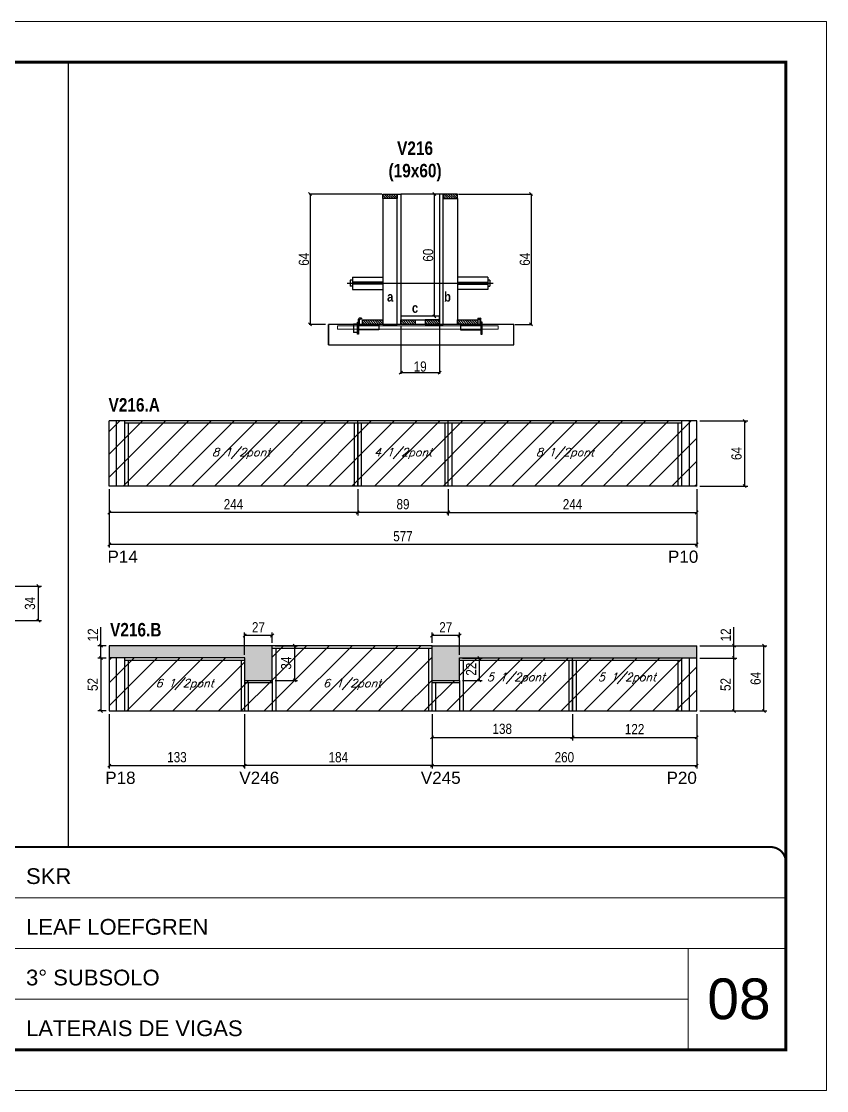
# Model space of a CAD drawing. Extents: x 3309 to 9590, y -2522 to 15424.
# Drawn here: x 8772 to 9563, y 12409 to 13459 of the extents above; entities that cross this region are included whole.
import ezdxf

# ---------------------------------------------------------------- set-up
doc = ezdxf.new("R2010")
doc.units = 0
for name, pattern in [('CONTINUO', [0]), ('DASHED', [0.75, 0.5, -0.25]), ('HIDDEN', [0.375, 0.25, -0.125])]:
    doc.linetypes.add(name, pattern=pattern)
for name, color, linetype in [('5', 5, 'Continuous'), ('barrote', 251, 'Continuous'), ('COTA', 241, 'Continuous'), ('detalhes', 4, 'Continuous'), ('NOMENCLATURA', 7, 'Continuous'), ('Painéis', 200, 'Continuous'), ('presilha', 1, 'Continuous'), ('SARR_2.2x10', 60, 'Continuous'), ('SARR_2.2x7', 40, 'Continuous'), ('SARR_3.5x7', 81, 'Continuous'), ('TENSOR', 3, 'Continuous'), ('texto', 7, 'Continuous')]:
    doc.layers.add(name, color=color, linetype=linetype)
for name, color, linetype, lineweight in [('CARIMBO', 255, 'Continuous', 9), ('CONCRETO', 251, 'Continuous', 25), ('Folhas', 255, 'Continuous', 9), ('Hachura', 251, 'Continuous', 9), ('SARRAFO DE PRESSAO', 251, 'DASHED', 9), ('SCO-___-LAJ', 2, 'Continuous', 0)]:
    doc.layers.add(name, color=color, linetype=linetype, lineweight=lineweight)
doc.styles.add('ARIAL', font='arial.ttf')
doc.styles.add('COTA TECNICA', font='techl___.ttf', dxfattribs={"height": 10})
doc.styles.add('COTA TECNICA 2X', font='techl___.ttf', dxfattribs={"height": 10})
doc.styles.add('Romans', font='romans.shx')
doc.styles.get("Standard").update_dxf_attribs({"font": 'arial.ttf'})
doc.styles.add('TECNICA', font='techb___.ttf', dxfattribs={"height": 10})
doc.dimstyles.new('PAINEL', dxfattribs={"dimtxt": 10, "dimasz": 3, "dimexe": 3, "dimexo": 3, "dimgap": 3, "dimtad": 1, "dimdec": 1, "dimzin": 12, "dimdsep": 46, "dimtxsty": 'COTA TECNICA', "dimblk1": 'OBLIQUE', "dimblk2": 'OBLIQUE', "dimsah": 1, "dimcen": 0.9, "dimclrd": 4, "dimclre": 4, "dimclrt": 240, "dimadec": 1, "dimazin": 3, "dimtfac": 1, "dimtdec": 1, "dimtmove": 0, "dimatfit": 3, "dimfxl": 1, "dimtolj": 1, "dimtzin": 12, "dimarcsym": 0})
doc.dimstyles.new('SECAO', dxfattribs={"dimscale": 0.333333, "dimtxt": 5, "dimasz": 9, "dimexe": 3, "dimexo": 3, "dimgap": 3, "dimtad": 1, "dimdec": 1, "dimlfac": 0.5, "dimzin": 12, "dimdsep": 46, "dimtxsty": 'COTA TECNICA 2X', "dimblk1": 'OBLIQUE', "dimblk2": 'OBLIQUE', "dimsah": 1, "dimcen": 0.9, "dimclrd": 4, "dimclre": 4, "dimclrt": 240, "dimadec": 1, "dimazin": 3, "dimtfac": 1, "dimtdec": 1, "dimtmove": 0, "dimatfit": 3, "dimfxl": 1, "dimtolj": 1, "dimtzin": 12, "dimarcsym": 0})
pattern_1 = [(135, (42380.1938, -110350.5054), (-1.122532015, -1.122532015), [])]

# ---------------------------------------------------------------- blocks, each defined once
blk = doc.blocks.new('9999999999')
at = {"color": 30, "linetype": 'CONTINUO'}
for p, q in [((98564.6, 34379.6), (99584, 34379.6)), ((98564.6, 34329.8), (99488, 34329.8)), ((99584, 34329.8), (99488, 34329.8)), ((99488, 34329.8), (99488, 34230.2)), ((98564.6, 34280), (99488, 34280))]:
    blk.add_line(p, q, dxfattribs=at)
at = {"color": 30, "linetype": 'CONTINUO', "const_width": 2}
blk.add_lwpolyline([(99584, 34230.2), (99584, 34414.4, 0.414214), (99569, 34429.4), (98229, 34429.4, 0.414214), (98214, 34414.4), (98214, 34245.2, 0.414214), (98229, 34230.2), (99584, 34230.2)], format="xyb", dxfattribs=at)
at = {"layer": 'Folhas'}
blk.add_lwpolyline([(98139, 34190.2), (99624, 34190.2), (99624, 35240.2), (98139, 35240.2)], close=True, dxfattribs=at)
at = {"layer": 'Folhas', "color": 30, "const_width": 3}
blk.add_lwpolyline([(98214, 34230.2), (99584, 34230.2), (99584, 35200.2), (98214, 35200.2)], close=True, dxfattribs=at)
at = {"color": 7, "linetype": 'Continuous', "ltscale": 5, "style": 'ARIAL'}
for s, height, p in [('SKR', 15.48, (98837.7, 34393.1)), ('LEAF LOEFGREN', 15.483, (98837.7, 34343.3)), ('3° SUBSOLO', 15.48, (98837.7, 34293.5)), ('LATERAIS DE VIGAS', 15.483, (98837.7, 34243.7))]:
    blk.add_text(s, height=height, dxfattribs=at).set_placement(p)
blk = doc.blocks.new('_Oblique')
at = {"color": 0, "linetype": 'ByBlock', "lineweight": -2}
blk.add_line((-0.5, -0.5), (0.5, 0.5), dxfattribs=at)
blk = doc.blocks.new('*D221')
at = {"layer": 'COTA', "color": 4, "lineweight": -2, "transparency": 16777216}
for p, q in [((8719.7, 12904.8), (8791.8, 12904.8)), ((8788.8, 12870.8), (8788.8, 12904.8)), ((8719.7, 12870.8), (8791.8, 12870.8))]:
    blk.add_line(p, q, dxfattribs=at)
at = {"layer": 'Defpoints', "color": 0, "transparency": 16777216}
for p in [(8716.7, 12904.8), (8788.8, 12904.8), (8716.7, 12870.8)]:
    blk.add_point(p, dxfattribs=at)
at = {"layer": 'COTA', "color": 4, "lineweight": -2, "transparency": 16777216, "xscale": 3, "yscale": 3, "zscale": 3}
for p, rotation in [((8788.8, 12904.8), 90), ((8788.8, 12870.8), 270)]:
    blk.add_blockref('_Oblique', p, dxfattribs=dict(at, rotation=rotation))
at = {"layer": 'COTA', "color": 240, "transparency": 16777216, "insert": (8780.5, 12887.8), "char_height": 10, "attachment_point": 5, "rotation": 90, "style": 'COTA TECNICA'}
blk.add_mtext('\\A1;34', dxfattribs=at)
blk = doc.blocks.new('*D203')
at = {"layer": 'COTA', "color": 4, "lineweight": -2, "transparency": 16777216}
for p, q in [((9144.7, 13160.7), (9144.7, 13113.2)), ((9182.7, 13160.7), (9182.7, 13113.2)), ((9182.7, 13114.2), (9144.7, 13114.2))]:
    blk.add_line(p, q, dxfattribs=at)
at = {"layer": 'Defpoints', "color": 0, "transparency": 16777216}
for p in [(9144.7, 13161.7), (9182.7, 13161.7), (9144.7, 13114.2)]:
    blk.add_point(p, dxfattribs=at)
at = {"layer": 'COTA', "color": 4, "lineweight": -2, "transparency": 16777216, "xscale": 3, "yscale": 3, "zscale": 3, "rotation": 180}
blk.add_blockref('_Oblique', (9144.7, 13114.2), dxfattribs=at)
at = {"layer": 'COTA', "color": 4, "lineweight": -2, "transparency": 16777216, "xscale": 3, "yscale": 3, "zscale": 3}
blk.add_blockref('_Oblique', (9182.7, 13114.2), dxfattribs=at)
at = {"layer": 'COTA', "color": 240, "transparency": 16777216, "insert": (9163.7, 13120.3), "char_height": 10, "attachment_point": 5, "style": 'COTA TECNICA 2X'}
blk.add_mtext('\\A1;19', dxfattribs=at)
blk = doc.blocks.new('PRESILHA METÁLICA 1')
at = {"layer": 'presilha'}
for p, q in [((7.5, 10.6), (7.5, 19.9)), ((12, 21), (8.6, 21)), ((9, 11.6), (9, 18.9)), ((12, 19.5), (9.6, 19.5)), ((12, 21), (12, 19.5)), ((0, 13), (6, 13)), ((0, 13), (0, 0)), ((6, 0), (0, 0)), ((6, 15.5), (7.5, 15.5)), ((6, -2.5), (6, 15.5)), ((6, 13), (6, 0)), ((7.5, 15.5), (7.5, -2.5)), ((37.5, 4.1), (7.5, 4.1)), ((37.5, 11), (9.6, 11)), ((37.5, 11), (37.5, 4.1)), ((7.5, -2.5), (6, -2.5))]:
    blk.add_line(p, q, dxfattribs=at)
for centre, radius, start, end in [((8.6, 19.9), 1.14, 90, 180), ((9.6, 18.9), 0.57, 90, 180), ((9.6, 11.6), 0.57, 180, 270)]:
    blk.add_arc(centre, radius, start, end, dxfattribs=at)
blk = doc.blocks.new('PRESILHA METÁLICA 2')
at = {"layer": 'presilha'}
for p, q in [((-5.2, 23.5), (-5.2, 22)), ((-5.2, 23.5), (-1.9, 23.5)), ((-5.2, 22), (-2.8, 22)), ((-2.2, 14.1), (-2.2, 21.4)), ((0.8, 18), (-0.8, 18)), ((-0.8, 18), (-0.8, 0)), ((-0.8, 14.6), (-0.8, 22.4)), ((0.8, 0), (0.8, 18)), ((-30.8, 13.5), (-30.8, 6.6)), ((-30.8, 13.5), (-2.8, 13.5)), ((-30.8, 6.6), (-0.8, 6.6)), ((-0.8, 0), (0.8, 0))]:
    blk.add_line(p, q, dxfattribs=at)
for centre, radius, start, end in [((-2.8, 21.4), 0.57, 0, 90), ((-1.9, 22.4), 1.14, 0, 90), ((-2.8, 14.1), 0.57, 270, 0)]:
    blk.add_arc(centre, radius, start, end, dxfattribs=at)
blk = doc.blocks.new('*D204')
at = {"layer": 'COTA', "color": 4, "lineweight": -2, "transparency": 16777216}
for p, q in [((9126.1, 13289.7), (9054.6, 13289.7)), ((9055.6, 13289.7), (9055.6, 13161.7)), ((9070.8, 13161.7), (9054.6, 13161.7))]:
    blk.add_line(p, q, dxfattribs=at)
at = {"layer": 'Defpoints', "color": 0, "transparency": 16777216}
for p in [(9127.1, 13289.7), (9055.6, 13161.7), (9071.8, 13161.7)]:
    blk.add_point(p, dxfattribs=at)
at = {"layer": 'COTA', "color": 4, "lineweight": -2, "transparency": 16777216, "xscale": 3, "yscale": 3, "zscale": 3}
for p, rotation in [((9055.6, 13289.7), 90), ((9055.6, 13161.7), 270)]:
    blk.add_blockref('_Oblique', p, dxfattribs=dict(at, rotation=rotation))
at = {"layer": 'COTA', "color": 240, "transparency": 16777216, "insert": (9049.5, 13225.7), "char_height": 10, "attachment_point": 5, "rotation": 90, "style": 'COTA TECNICA 2X'}
blk.add_mtext('\\A1;64', dxfattribs=at)
blk = doc.blocks.new('*D188')
at = {"layer": 'COTA', "color": 4, "lineweight": -2, "transparency": 16777216}
for p, q in [((9201.3, 13289.7), (9273.6, 13289.7)), ((9272.6, 13289.7), (9272.6, 13161.7)), ((9256.5, 13161.7), (9273.6, 13161.7))]:
    blk.add_line(p, q, dxfattribs=at)
at = {"layer": 'Defpoints', "color": 0, "transparency": 16777216}
for p in [(9200.3, 13289.7), (9255.5, 13161.7), (9272.6, 13161.7)]:
    blk.add_point(p, dxfattribs=at)
at = {"layer": 'COTA', "color": 4, "lineweight": -2, "transparency": 16777216, "xscale": 3, "yscale": 3, "zscale": 3}
for p, rotation in [((9272.6, 13289.7), 90), ((9272.6, 13161.7), 270)]:
    blk.add_blockref('_Oblique', p, dxfattribs=dict(at, rotation=rotation))
at = {"layer": 'COTA', "color": 240, "transparency": 16777216, "insert": (9266.5, 13225.7), "char_height": 10, "attachment_point": 5, "rotation": 90, "style": 'COTA TECNICA 2X'}
blk.add_mtext('\\A1;64', dxfattribs=at)
blk = doc.blocks.new('*D189')
at = {"layer": 'COTA', "color": 4, "lineweight": -2, "transparency": 16777216}
for p, q in [((9181.7, 13289.7), (9176.6, 13289.7)), ((9177.6, 13169.7), (9177.6, 13289.7)), ((9181.7, 13169.7), (9176.6, 13169.7))]:
    blk.add_line(p, q, dxfattribs=at)
at = {"layer": 'Defpoints', "color": 0, "transparency": 16777216}
for p in [(9177.6, 13289.7), (9182.7, 13289.7), (9182.7, 13169.7)]:
    blk.add_point(p, dxfattribs=at)
at = {"layer": 'COTA', "color": 4, "lineweight": -2, "transparency": 16777216, "xscale": 3, "yscale": 3, "zscale": 3}
for p, rotation in [((9177.6, 13289.7), 90), ((9177.6, 13169.7), 270)]:
    blk.add_blockref('_Oblique', p, dxfattribs=dict(at, rotation=rotation))
at = {"layer": 'COTA', "color": 240, "transparency": 16777216, "insert": (9171.5, 13229.7), "char_height": 10, "attachment_point": 5, "rotation": 90, "style": 'COTA TECNICA 2X'}
blk.add_mtext('\\A1;60', dxfattribs=at)
blk = doc.blocks.new('*D190')
at = {"layer": 'COTA', "color": 4, "linetype": 'ByBlock', "lineweight": -2, "transparency": 16777216}
for p, q in [((9102.3, 12999.9), (9102.3, 12974)), ((9191.3, 12999.9), (9191.3, 12974)), ((9191.3, 12977), (9102.3, 12977))]:
    blk.add_line(p, q, dxfattribs=at)
at = {"layer": 'Defpoints', "color": 0, "linetype": 'ByBlock', "transparency": 16777216}
for p in [(9102.3, 13002.9), (9191.3, 13002.9), (9102.3, 12977)]:
    blk.add_point(p, dxfattribs=at)
at = {"layer": 'COTA', "color": 4, "linetype": 'ByBlock', "lineweight": -2, "transparency": 16777216, "xscale": 3, "yscale": 3, "zscale": 3, "rotation": 180}
blk.add_blockref('_Oblique', (9102.3, 12977), dxfattribs=at)
at = {"layer": 'COTA', "color": 4, "linetype": 'ByBlock', "lineweight": -2, "transparency": 16777216, "xscale": 3, "yscale": 3, "zscale": 3}
blk.add_blockref('_Oblique', (9191.3, 12977), dxfattribs=at)
at = {"layer": 'COTA', "color": 240, "linetype": 'ByBlock', "transparency": 16777216, "insert": (9146.8, 12985.1), "char_height": 10, "attachment_point": 5, "style": 'COTA TECNICA'}
blk.add_mtext('\\A1;89', dxfattribs=at)
blk = doc.blocks.new('*D191')
at = {"layer": 'COTA', "color": 4, "linetype": 'ByBlock', "lineweight": -2, "transparency": 16777216}
for p, q in [((8858.3, 12999.9), (8858.3, 12974)), ((9102.3, 12999.9), (9102.3, 12974)), ((9102.3, 12977), (8858.3, 12977))]:
    blk.add_line(p, q, dxfattribs=at)
at = {"layer": 'Defpoints', "color": 0, "linetype": 'ByBlock', "transparency": 16777216}
for p in [(8858.3, 13002.9), (9102.3, 13002.9), (8858.3, 12977)]:
    blk.add_point(p, dxfattribs=at)
at = {"layer": 'COTA', "color": 4, "linetype": 'ByBlock', "lineweight": -2, "transparency": 16777216, "xscale": 3, "yscale": 3, "zscale": 3, "rotation": 180}
blk.add_blockref('_Oblique', (8858.3, 12977), dxfattribs=at)
at = {"layer": 'COTA', "color": 4, "linetype": 'ByBlock', "lineweight": -2, "transparency": 16777216, "xscale": 3, "yscale": 3, "zscale": 3}
blk.add_blockref('_Oblique', (9102.3, 12977), dxfattribs=at)
at = {"layer": 'COTA', "color": 240, "linetype": 'ByBlock', "transparency": 16777216, "insert": (8980.3, 12985.1), "char_height": 10, "attachment_point": 5, "style": 'COTA TECNICA'}
blk.add_mtext('\\A1;244', dxfattribs=at)
blk = doc.blocks.new('*D210')
at = {"layer": 'COTA', "color": 4, "linetype": 'ByBlock', "lineweight": -2, "transparency": 16777216}
for p, q in [((8858.3, 12999.9), (8858.3, 12942.6)), ((9435.3, 12999.9), (9435.3, 12942.6)), ((9435.3, 12945.6), (8858.3, 12945.6))]:
    blk.add_line(p, q, dxfattribs=at)
at = {"layer": 'Defpoints', "color": 0, "linetype": 'ByBlock', "transparency": 16777216}
for p in [(8858.3, 13002.9), (9435.3, 13002.9), (8858.3, 12945.6)]:
    blk.add_point(p, dxfattribs=at)
at = {"layer": 'COTA', "color": 4, "linetype": 'ByBlock', "lineweight": -2, "transparency": 16777216, "xscale": 3, "yscale": 3, "zscale": 3, "rotation": 180}
blk.add_blockref('_Oblique', (8858.3, 12945.6), dxfattribs=at)
at = {"layer": 'COTA', "color": 4, "linetype": 'ByBlock', "lineweight": -2, "transparency": 16777216, "xscale": 3, "yscale": 3, "zscale": 3}
blk.add_blockref('_Oblique', (9435.3, 12945.6), dxfattribs=at)
at = {"layer": 'COTA', "color": 240, "linetype": 'ByBlock', "transparency": 16777216, "insert": (9146.8, 12953.7), "char_height": 10, "attachment_point": 5, "style": 'COTA TECNICA'}
blk.add_mtext('\\A1;577', dxfattribs=at)
blk = doc.blocks.new('*D211')
at = {"layer": 'COTA', "color": 4, "lineweight": -2, "transparency": 16777216}
for p, q in [((9191.3, 12999.9), (9191.3, 12974)), ((9435.3, 12999.9), (9435.3, 12974)), ((9191.3, 12977), (9435.3, 12977))]:
    blk.add_line(p, q, dxfattribs=at)
at = {"layer": 'Defpoints', "color": 0, "transparency": 16777216}
for p in [(9191.3, 13002.9), (9435.3, 13002.9), (9435.3, 12977)]:
    blk.add_point(p, dxfattribs=at)
at = {"layer": 'COTA', "color": 4, "lineweight": -2, "transparency": 16777216, "xscale": 3, "yscale": 3, "zscale": 3, "rotation": 180}
blk.add_blockref('_Oblique', (9191.3, 12977), dxfattribs=at)
at = {"layer": 'COTA', "color": 4, "lineweight": -2, "transparency": 16777216, "xscale": 3, "yscale": 3, "zscale": 3}
blk.add_blockref('_Oblique', (9435.3, 12977), dxfattribs=at)
at = {"layer": 'COTA', "color": 240, "transparency": 16777216, "insert": (9313.3, 12985.1), "char_height": 10, "attachment_point": 5, "style": 'COTA TECNICA'}
blk.add_mtext('\\A1;244', dxfattribs=at)
blk = doc.blocks.new('*D212')
at = {"layer": 'COTA', "color": 4, "lineweight": -2, "transparency": 16777216}
for p, q in [((9438.3, 13066.9), (9485.5, 13066.9)), ((9482.5, 13002.9), (9482.5, 13066.9)), ((9438.3, 13002.9), (9485.5, 13002.9))]:
    blk.add_line(p, q, dxfattribs=at)
at = {"layer": 'Defpoints', "color": 0, "transparency": 16777216}
for p in [(9435.3, 13066.9), (9482.5, 13066.9), (9435.3, 13002.9)]:
    blk.add_point(p, dxfattribs=at)
at = {"layer": 'COTA', "color": 4, "lineweight": -2, "transparency": 16777216, "xscale": 3, "yscale": 3, "zscale": 3}
for p, rotation in [((9482.5, 13066.9), 90), ((9482.5, 13002.9), 270)]:
    blk.add_blockref('_Oblique', p, dxfattribs=dict(at, rotation=rotation))
at = {"layer": 'COTA', "color": 240, "transparency": 16777216, "insert": (9474.4, 13034.9), "char_height": 10, "attachment_point": 5, "rotation": 90, "style": 'COTA TECNICA'}
blk.add_mtext('\\A1;64', dxfattribs=at)
blk = doc.blocks.new('*D192')
at = {"layer": 'COTA', "color": 4, "linetype": 'ByBlock', "lineweight": -2, "transparency": 16777216}
for p, q in [((9175.3, 12779.1), (9175.3, 12753.2)), ((9313.3, 12779.1), (9313.3, 12753.2)), ((9175.3, 12756.2), (9313.3, 12756.2))]:
    blk.add_line(p, q, dxfattribs=at)
at = {"layer": 'Defpoints', "color": 0, "linetype": 'ByBlock', "transparency": 16777216}
for p in [(9175.3, 12782.1), (9313.3, 12782.1), (9313.3, 12756.2)]:
    blk.add_point(p, dxfattribs=at)
at = {"layer": 'COTA', "color": 4, "linetype": 'ByBlock', "lineweight": -2, "transparency": 16777216, "xscale": 3, "yscale": 3, "zscale": 3, "rotation": 180}
blk.add_blockref('_Oblique', (9175.3, 12756.2), dxfattribs=at)
at = {"layer": 'COTA', "color": 4, "linetype": 'ByBlock', "lineweight": -2, "transparency": 16777216, "xscale": 3, "yscale": 3, "zscale": 3}
blk.add_blockref('_Oblique', (9313.3, 12756.2), dxfattribs=at)
at = {"layer": 'COTA', "color": 240, "linetype": 'ByBlock', "transparency": 16777216, "insert": (9244.3, 12764.5), "char_height": 10, "attachment_point": 5, "style": 'COTA TECNICA'}
blk.add_mtext('\\A1;138', dxfattribs=at)
blk = doc.blocks.new('*D193')
at = {"layer": 'COTA', "color": 4, "linetype": 'ByBlock', "lineweight": -2, "transparency": 16777216}
for p, q in [((9313.3, 12779.1), (9313.3, 12753.2)), ((9435.3, 12779.1), (9435.3, 12753.2)), ((9313.3, 12756.2), (9435.3, 12756.2))]:
    blk.add_line(p, q, dxfattribs=at)
at = {"layer": 'Defpoints', "color": 0, "linetype": 'ByBlock', "transparency": 16777216}
for p in [(9313.3, 12782.1), (9435.3, 12782.1), (9435.3, 12756.2)]:
    blk.add_point(p, dxfattribs=at)
at = {"layer": 'COTA', "color": 4, "linetype": 'ByBlock', "lineweight": -2, "transparency": 16777216, "xscale": 3, "yscale": 3, "zscale": 3, "rotation": 180}
blk.add_blockref('_Oblique', (9313.3, 12756.2), dxfattribs=at)
at = {"layer": 'COTA', "color": 4, "linetype": 'ByBlock', "lineweight": -2, "transparency": 16777216, "xscale": 3, "yscale": 3, "zscale": 3}
blk.add_blockref('_Oblique', (9435.3, 12756.2), dxfattribs=at)
at = {"layer": 'COTA', "color": 240, "linetype": 'ByBlock', "transparency": 16777216, "insert": (9374.3, 12764.3), "char_height": 10, "attachment_point": 5, "style": 'COTA TECNICA'}
blk.add_mtext('\\A1;122', dxfattribs=at)
blk = doc.blocks.new('*D213')
at = {"layer": 'COTA', "color": 4, "linetype": 'ByBlock', "lineweight": -2, "transparency": 16777216}
for p, q in [((9175.3, 12779.1), (9175.3, 12725.5)), ((9435.3, 12779.1), (9435.3, 12725.5)), ((9175.3, 12728.5), (9435.3, 12728.5))]:
    blk.add_line(p, q, dxfattribs=at)
at = {"layer": 'Defpoints', "color": 0, "linetype": 'ByBlock', "transparency": 16777216}
for p in [(9175.3, 12782.1), (9435.3, 12782.1), (9435.3, 12728.5)]:
    blk.add_point(p, dxfattribs=at)
at = {"layer": 'COTA', "color": 4, "linetype": 'ByBlock', "lineweight": -2, "transparency": 16777216, "xscale": 3, "yscale": 3, "zscale": 3, "rotation": 180}
blk.add_blockref('_Oblique', (9175.3, 12728.5), dxfattribs=at)
at = {"layer": 'COTA', "color": 4, "linetype": 'ByBlock', "lineweight": -2, "transparency": 16777216, "xscale": 3, "yscale": 3, "zscale": 3}
blk.add_blockref('_Oblique', (9435.3, 12728.5), dxfattribs=at)
at = {"layer": 'COTA', "color": 240, "linetype": 'ByBlock', "transparency": 16777216, "insert": (9305.3, 12736.6), "char_height": 10, "attachment_point": 5, "style": 'COTA TECNICA'}
blk.add_mtext('\\A1;260', dxfattribs=at)
blk = doc.blocks.new('*D214')
at = {"layer": 'COTA', "color": 4, "lineweight": -2, "transparency": 16777216}
for p, q in [((8991.3, 12779.1), (8991.3, 12725.5)), ((9175.3, 12779.1), (9175.3, 12725.5)), ((9175.3, 12728.5), (8991.3, 12728.5))]:
    blk.add_line(p, q, dxfattribs=at)
at = {"layer": 'Defpoints', "color": 0, "transparency": 16777216}
for p in [(8991.3, 12782.1), (9175.3, 12782.1), (8991.3, 12728.5)]:
    blk.add_point(p, dxfattribs=at)
at = {"layer": 'COTA', "color": 4, "lineweight": -2, "transparency": 16777216, "xscale": 3, "yscale": 3, "zscale": 3, "rotation": 180}
blk.add_blockref('_Oblique', (8991.3, 12728.5), dxfattribs=at)
at = {"layer": 'COTA', "color": 4, "lineweight": -2, "transparency": 16777216, "xscale": 3, "yscale": 3, "zscale": 3}
blk.add_blockref('_Oblique', (9175.3, 12728.5), dxfattribs=at)
at = {"layer": 'COTA', "color": 240, "transparency": 16777216, "insert": (9083.3, 12736.6), "char_height": 10, "attachment_point": 5, "style": 'COTA TECNICA'}
blk.add_mtext('\\A1;184', dxfattribs=at)
blk = doc.blocks.new('*D215')
at = {"layer": 'COTA', "color": 4, "lineweight": -2, "transparency": 16777216}
for p, q in [((9205.3, 12834.1), (9224.7, 12834.1)), ((9221.7, 12834.1), (9221.7, 12812.1)), ((9205.3, 12812.1), (9224.7, 12812.1))]:
    blk.add_line(p, q, dxfattribs=at)
at = {"layer": 'Defpoints', "color": 0, "transparency": 16777216}
for p in [(9202.3, 12834.1), (9202.3, 12812.1), (9221.7, 12812.1)]:
    blk.add_point(p, dxfattribs=at)
at = {"layer": 'COTA', "color": 4, "lineweight": -2, "transparency": 16777216, "xscale": 3, "yscale": 3, "zscale": 3}
for p, rotation in [((9221.7, 12834.1), 90), ((9221.7, 12812.1), 270)]:
    blk.add_blockref('_Oblique', p, dxfattribs=dict(at, rotation=rotation))
at = {"layer": 'COTA', "color": 240, "transparency": 16777216, "insert": (9213.7, 12823.1), "char_height": 10, "attachment_point": 5, "rotation": 90, "style": 'COTA TECNICA'}
blk.add_mtext('\\A1;22', dxfattribs=at)
blk = doc.blocks.new('*D222')
at = {"layer": 'COTA', "color": 4, "lineweight": -2, "transparency": 16777216}
for p, q in [((8991.3, 12837.1), (8991.3, 12859.2)), ((9018.3, 12856.2), (8991.3, 12856.2)), ((9018.3, 12849.1), (9018.3, 12859.2))]:
    blk.add_line(p, q, dxfattribs=at)
at = {"layer": 'Defpoints', "color": 0, "transparency": 16777216}
for p in [(8991.3, 12856.2), (9018.3, 12846.1), (8991.3, 12834.1)]:
    blk.add_point(p, dxfattribs=at)
at = {"layer": 'COTA', "color": 4, "lineweight": -2, "transparency": 16777216, "xscale": 3, "yscale": 3, "zscale": 3, "rotation": 180}
blk.add_blockref('_Oblique', (8991.3, 12856.2), dxfattribs=at)
at = {"layer": 'COTA', "color": 4, "lineweight": -2, "transparency": 16777216, "xscale": 3, "yscale": 3, "zscale": 3}
blk.add_blockref('_Oblique', (9018.3, 12856.2), dxfattribs=at)
at = {"layer": 'COTA', "color": 240, "transparency": 16777216, "insert": (9004.8, 12864.3), "char_height": 10, "attachment_point": 5, "style": 'COTA TECNICA'}
blk.add_mtext('\\A1;27', dxfattribs=at)
blk = doc.blocks.new('*D223')
at = {"layer": 'COTA', "color": 4, "lineweight": -2, "transparency": 16777216}
for p, q in [((8858.3, 12779.1), (8858.3, 12725.5)), ((8991.3, 12779.1), (8991.3, 12725.5)), ((8858.3, 12728.5), (8991.3, 12728.5))]:
    blk.add_line(p, q, dxfattribs=at)
at = {"layer": 'Defpoints', "color": 0, "transparency": 16777216}
for p in [(8858.3, 12782.1), (8991.3, 12782.1), (8991.3, 12728.5)]:
    blk.add_point(p, dxfattribs=at)
at = {"layer": 'COTA', "color": 4, "lineweight": -2, "transparency": 16777216, "xscale": 3, "yscale": 3, "zscale": 3, "rotation": 180}
blk.add_blockref('_Oblique', (8858.3, 12728.5), dxfattribs=at)
at = {"layer": 'COTA', "color": 4, "lineweight": -2, "transparency": 16777216, "xscale": 3, "yscale": 3, "zscale": 3}
blk.add_blockref('_Oblique', (8991.3, 12728.5), dxfattribs=at)
at = {"layer": 'COTA', "color": 240, "transparency": 16777216, "insert": (8924.8, 12736.7), "char_height": 10, "attachment_point": 5, "style": 'COTA TECNICA'}
blk.add_mtext('\\A1;133', dxfattribs=at)
blk = doc.blocks.new('*D224')
at = {"layer": 'COTA', "color": 4, "lineweight": -2, "transparency": 16777216}
for p, q in [((9175.3, 12849.1), (9175.3, 12859.2)), ((9202.3, 12856.2), (9175.3, 12856.2)), ((9202.3, 12837.1), (9202.3, 12859.2))]:
    blk.add_line(p, q, dxfattribs=at)
at = {"layer": 'Defpoints', "color": 0, "transparency": 16777216}
for p in [(9175.3, 12856.2), (9175.3, 12846.1), (9202.3, 12834.1)]:
    blk.add_point(p, dxfattribs=at)
at = {"layer": 'COTA', "color": 4, "lineweight": -2, "transparency": 16777216, "xscale": 3, "yscale": 3, "zscale": 3, "rotation": 180}
blk.add_blockref('_Oblique', (9175.3, 12856.2), dxfattribs=at)
at = {"layer": 'COTA', "color": 4, "lineweight": -2, "transparency": 16777216, "xscale": 3, "yscale": 3, "zscale": 3}
blk.add_blockref('_Oblique', (9202.3, 12856.2), dxfattribs=at)
at = {"layer": 'COTA', "color": 240, "transparency": 16777216, "insert": (9188.8, 12864.3), "char_height": 10, "attachment_point": 5, "style": 'COTA TECNICA'}
blk.add_mtext('\\A1;27', dxfattribs=at)
blk = doc.blocks.new('*D225')
at = {"layer": 'COTA', "color": 4, "lineweight": -2, "transparency": 16777216}
for p, q in [((8855.3, 12834.1), (8847.2, 12834.1)), ((8850.2, 12834.1), (8850.2, 12782.1)), ((8855.3, 12782.1), (8847.2, 12782.1))]:
    blk.add_line(p, q, dxfattribs=at)
at = {"layer": 'Defpoints', "color": 0, "transparency": 16777216}
for p in [(8858.3, 12834.1), (8850.2, 12782.1), (8858.3, 12782.1)]:
    blk.add_point(p, dxfattribs=at)
at = {"layer": 'COTA', "color": 4, "lineweight": -2, "transparency": 16777216, "xscale": 3, "yscale": 3, "zscale": 3}
for p, rotation in [((8850.2, 12834.1), 90), ((8850.2, 12782.1), 270)]:
    blk.add_blockref('_Oblique', p, dxfattribs=dict(at, rotation=rotation))
at = {"layer": 'COTA', "color": 240, "transparency": 16777216, "insert": (8842.1, 12808.1), "char_height": 10, "attachment_point": 5, "rotation": 90, "style": 'COTA TECNICA'}
blk.add_mtext('\\A1;52', dxfattribs=at)
blk = doc.blocks.new('*D226')
at = {"layer": 'COTA', "color": 4, "lineweight": -2, "transparency": 16777216}
for p, q in [((8850.2, 12846.1), (8850.2, 12864.4)), ((8855.3, 12846.1), (8847.2, 12846.1)), ((8850.2, 12834.1), (8850.2, 12846.1)), ((8855.3, 12834.1), (8847.2, 12834.1))]:
    blk.add_line(p, q, dxfattribs=at)
at = {"layer": 'Defpoints', "color": 0, "transparency": 16777216}
for p in [(8850.2, 12846.1), (8858.3, 12846.1), (8858.3, 12834.1)]:
    blk.add_point(p, dxfattribs=at)
at = {"layer": 'COTA', "color": 4, "lineweight": -2, "transparency": 16777216, "xscale": 3, "yscale": 3, "zscale": 3}
for p, rotation in [((8850.2, 12846.1), 90), ((8850.2, 12834.1), 270)]:
    blk.add_blockref('_Oblique', p, dxfattribs=dict(at, rotation=rotation))
at = {"layer": 'COTA', "color": 240, "transparency": 16777216, "insert": (8842.2, 12856.8), "char_height": 10, "attachment_point": 5, "rotation": 90, "style": 'COTA TECNICA'}
blk.add_mtext('\\A1;12', dxfattribs=at)
blk = doc.blocks.new('*D227')
at = {"layer": 'COTA', "color": 4, "lineweight": -2, "transparency": 16777216}
for p, q in [((9021.3, 12846.1), (9043.3, 12846.1)), ((9040.3, 12846.1), (9040.3, 12812.1)), ((9021.3, 12812.1), (9043.3, 12812.1))]:
    blk.add_line(p, q, dxfattribs=at)
at = {"layer": 'Defpoints', "color": 0, "transparency": 16777216}
for p in [(9018.3, 12846.1), (9018.3, 12812.1), (9040.3, 12812.1)]:
    blk.add_point(p, dxfattribs=at)
at = {"layer": 'COTA', "color": 4, "lineweight": -2, "transparency": 16777216, "xscale": 3, "yscale": 3, "zscale": 3}
for p, rotation in [((9040.3, 12846.1), 90), ((9040.3, 12812.1), 270)]:
    blk.add_blockref('_Oblique', p, dxfattribs=dict(at, rotation=rotation))
at = {"layer": 'COTA', "color": 240, "transparency": 16777216, "insert": (9032.1, 12829.1), "char_height": 10, "attachment_point": 5, "rotation": 90, "style": 'COTA TECNICA'}
blk.add_mtext('\\A1;34', dxfattribs=at)
blk = doc.blocks.new('*D205')
at = {"layer": 'COTA', "color": 4, "lineweight": -2, "transparency": 16777216}
for p, q in [((9438.3, 12834.1), (9474.8, 12834.1)), ((9471.8, 12782.1), (9471.8, 12834.1)), ((9438.3, 12782.1), (9474.8, 12782.1))]:
    blk.add_line(p, q, dxfattribs=at)
at = {"layer": 'Defpoints', "color": 0, "transparency": 16777216}
for p in [(9435.3, 12834.1), (9471.8, 12834.1), (9435.3, 12782.1)]:
    blk.add_point(p, dxfattribs=at)
at = {"layer": 'COTA', "color": 4, "lineweight": -2, "transparency": 16777216, "xscale": 3, "yscale": 3, "zscale": 3}
for p, rotation in [((9471.8, 12834.1), 90), ((9471.8, 12782.1), 270)]:
    blk.add_blockref('_Oblique', p, dxfattribs=dict(at, rotation=rotation))
at = {"layer": 'COTA', "color": 240, "transparency": 16777216, "insert": (9463.7, 12808.1), "char_height": 10, "attachment_point": 5, "rotation": 90, "style": 'COTA TECNICA'}
blk.add_mtext('\\A1;52', dxfattribs=at)
blk = doc.blocks.new('*D228')
at = {"layer": 'COTA', "color": 4, "lineweight": -2, "transparency": 16777216}
for p, q in [((9471.8, 12846.1), (9471.8, 12864.4)), ((9438.3, 12846.1), (9474.8, 12846.1)), ((9471.8, 12834.1), (9471.8, 12846.1)), ((9438.3, 12834.1), (9474.8, 12834.1))]:
    blk.add_line(p, q, dxfattribs=at)
at = {"layer": 'Defpoints', "color": 0, "transparency": 16777216}
for p in [(9435.3, 12846.1), (9471.8, 12846.1), (9435.3, 12834.1)]:
    blk.add_point(p, dxfattribs=at)
at = {"layer": 'COTA', "color": 4, "lineweight": -2, "transparency": 16777216, "xscale": 3, "yscale": 3, "zscale": 3}
for p, rotation in [((9471.8, 12846.1), 90), ((9471.8, 12834.1), 270)]:
    blk.add_blockref('_Oblique', p, dxfattribs=dict(at, rotation=rotation))
at = {"layer": 'COTA', "color": 240, "transparency": 16777216, "insert": (9463.8, 12856.8), "char_height": 10, "attachment_point": 5, "rotation": 90, "style": 'COTA TECNICA'}
blk.add_mtext('\\A1;12', dxfattribs=at)
blk = doc.blocks.new('*D229')
at = {"layer": 'COTA', "color": 4, "lineweight": -2, "transparency": 16777216}
for p, q in [((9438.3, 12846.1), (9504.3, 12846.1)), ((9501.3, 12782.1), (9501.3, 12846.1)), ((9438.3, 12782.1), (9504.3, 12782.1))]:
    blk.add_line(p, q, dxfattribs=at)
at = {"layer": 'Defpoints', "color": 0, "transparency": 16777216}
for p in [(9435.3, 12846.1), (9501.3, 12846.1), (9435.3, 12782.1)]:
    blk.add_point(p, dxfattribs=at)
at = {"layer": 'COTA', "color": 4, "lineweight": -2, "transparency": 16777216, "xscale": 3, "yscale": 3, "zscale": 3}
for p, rotation in [((9501.3, 12846.1), 90), ((9501.3, 12782.1), 270)]:
    blk.add_blockref('_Oblique', p, dxfattribs=dict(at, rotation=rotation))
at = {"layer": 'COTA', "color": 240, "transparency": 16777216, "insert": (9493.2, 12814.1), "char_height": 10, "attachment_point": 5, "rotation": 90, "style": 'COTA TECNICA'}
blk.add_mtext('\\A1;64', dxfattribs=at)

msp = doc.modelspace()

# ---------------------------------------------------------------- hatches: boundary and pattern name
at = {"layer": 'COTA'}
h = msp.add_hatch(dxfattribs=at)
h.set_pattern_fill('AR-CONC', color=256, scale=0.03)
h.set_pattern_definition([(50, (0, 8.6058), (5.4655401, -0.4781726), [0.5715, -6.2865]), (355, (0, 8.606), (-1.0573026, 5.7317054), [0.4572, -5.0292175]), (100.451445, (0.4555, 8.566), (4.4082374, 5.2535326), [0.4857003, -5.3427073]), (46.1842, (0, 10.13), (8.1323712, -1.2612698), [0.85725, -9.42975]), (96.63556, (0.678, 10.025), (7.122124, 7.4227837), [0.7285507, -8.0140682]), (351.18415, (0, 10.13), (7.122124, 7.4227837), [0.685799, -7.543792]), (21, (0.762, 9.7488), (4.5484317, -3.067956), [0.5715, -6.2865]), (326, (0.762, 9.749), (1.8540609, 5.525639), [0.4572, -5.0292]), (71.451445, (1.141, 9.493), (6.4024926, 2.457683), [0.4857003, -5.3426981]), (37.5, (0, 8.6058), (0.0926581, 2.53665117), [0, -4.96824, 0, -5.1054, 0, -5.04825]), (7.5, (0, 8.6058), (2.00458988, 3.00541724), [0, -2.91084, 0, -4.85394, 0, -1.92405]), (327.5, (-1.6993, 8.6058), (4.06771786, -0.17186232), [0, -1.905, 0, -5.9436, 0, -7.8867]), (317.5, (-2.4613, 8.6058), (4.44387544, 0.7627947), [0, -2.4765, 0, -3.94716, 0, -5.6007])])
h.paths.add_polyline_path([(9018.33, 12846.13), (8858.33, 12846.13), (8858.33, 12834.13), (8991.33, 12834.13), (8991.33, 12812.13), (9018.33, 12812.13)])
h = msp.add_hatch(dxfattribs=at)
h.set_pattern_fill('AR-CONC', color=256, scale=0.03)
h.paths.add_polyline_path([(9202.33, 12812.13), (9202.33, 12834.13), (9435.33, 12834.13), (9435.33, 12846.13), (9175.33, 12846.13), (9175.33, 12812.13)])
at = {"layer": 'Hachura', "linetype": 'ByBlock'}
h = msp.add_hatch(dxfattribs=at)
h.set_pattern_fill('ANSI31', color=256, scale=5)
h.paths.add_polyline_path([(9102.33, 13002.91), (9102.33, 13066.91), (8858.33, 13066.91), (8858.33, 13002.91)])
h.paths.add_polyline_path([(9191.33, 13002.91), (9191.33, 13066.91), (9102.33, 13066.91), (9102.33, 13002.91)])
h.paths.add_polyline_path([(9435.33, 13002.91), (9435.33, 13066.91), (9191.33, 13066.91), (9191.33, 13002.91)])
h.paths.add_polyline_path([(9435.33, 12782.13), (9435.33, 12834.13), (9313.33, 12834.13), (9313.33, 12782.13)])
h.paths.add_polyline_path([(9313.33, 12782.13), (9313.33, 12834.13), (9202.33, 12834.13), (9202.33, 12812.13), (9175.33, 12812.13), (9175.33, 12782.13)])
h.paths.add_polyline_path([(9175.33, 12782.13), (9175.33, 12846.13), (9018.33, 12846.13), (9018.33, 12812.13), (8991.33, 12812.13), (8991.33, 12782.13)])
h.paths.add_polyline_path([(8991.33, 12782.13), (8991.33, 12834.13), (8858.33, 12834.13), (8858.33, 12782.13)])
at = {"layer": 'SARR_2.2x10'}
h = msp.add_hatch(dxfattribs=at)
h.set_pattern_fill('ANSI31', color=256, scale=0.5, angle=90)
h.set_pattern_definition([(135, (42300.5938, -110350.5054), (-1.122532015, -1.122532015), [])])
h.paths.add_polyline_path([(9107.06, 13166.06), (9107.06, 13161.66), (9127.06, 13161.66), (9127.06, 13166.06)])
h = msp.add_hatch(dxfattribs=at)
h.set_pattern_fill('ANSI31', color=256, scale=0.5, angle=90)
h.set_pattern_definition([(135, (42393.7938, -110350.5054), (-1.122532015, -1.122532015), [])])
h.paths.add_polyline_path([(9200.26, 13166.06), (9200.26, 13161.66), (9220.26, 13161.66), (9220.26, 13166.06)])
at = {"layer": 'SARR_2.2x7'}
h = msp.add_hatch(dxfattribs=at)
h.set_pattern_fill('ANSI31', color=256, scale=0.5, angle=90)
h.set_pattern_definition([(135, (42314.5938, -110226.9054), (-1.122532015, -1.122532015), [])])
h.paths.add_polyline_path([(9141.06, 13289.66), (9141.06, 13285.26), (9127.06, 13285.26), (9127.06, 13289.66)])
h = msp.add_hatch(dxfattribs=at)
h.set_pattern_fill('ANSI31', color=256, scale=0.5, angle=90)
h.set_pattern_definition([(135, (42294.5938, -110226.9054), (-1.122532015, -1.122532015), [])])
h.paths.add_polyline_path([(9186.26, 13289.66), (9186.26, 13285.26), (9200.26, 13285.26), (9200.26, 13289.66)])
h = msp.add_hatch(dxfattribs=at)
h.set_pattern_fill('ANSI31', color=256, scale=0.5, angle=90)
h.set_pattern_definition(pattern_1)
h.paths.add_polyline_path([(9158.66, 13161.66), (9158.66, 13166.06), (9144.66, 13166.06), (9144.66, 13161.66)])
h = msp.add_hatch(dxfattribs=at)
h.set_pattern_fill('ANSI31', color=256, scale=0.5, angle=90)
h.set_pattern_definition(pattern_1)
h.paths.add_polyline_path([(9168.66, 13166.06), (9168.66, 13161.66), (9182.66, 13161.66), (9182.66, 13166.06)])

# ---------------------------------------------------------------- linework, layer by layer
at = {"ltscale": 3}
for p, q in [((9095.06, 13205.11), (9095.06, 13199.11)), ((9097.06, 13205.11), (9095.06, 13205.11)), ((9097.06, 13199.11), (9095.06, 13199.11)), ((9097.06, 13208.11), (9097.06, 13196.11)), ((9097.06, 13208.11), (9127.06, 13208.11)), ((9127.06, 13203.11), (9097.06, 13203.11)), ((9127.06, 13201.11), (9097.06, 13201.11)), ((9230.26, 13208.11), (9200.26, 13208.11)), ((9200.26, 13203.11), (9230.26, 13203.11)), ((9200.26, 13201.11), (9230.26, 13201.11)), ((9230.26, 13208.11), (9230.26, 13196.11)), ((9232.26, 13205.11), (9230.26, 13205.11)), ((9230.26, 13199.11), (9232.26, 13199.11)), ((9232.26, 13205.11), (9232.26, 13199.11)), ((9097.06, 13196.11), (9127.06, 13196.11)), ((9230.26, 13196.11), (9200.26, 13196.11))]:
    msp.add_line(p, q, dxfattribs=at)
at = {"layer": 'barrote', "elevation": 0}
msp.add_lwpolyline([(9073.6, 13141.66), (9255.52, 13141.66), (9255.52, 13161.66), (9073.6, 13161.66)], close=True, dxfattribs=at)
at = {"layer": 'CONCRETO', "linetype": 'Continuous'}
msp.add_line((9182.66, 13289.66), (9144.66, 13289.66), dxfattribs=at)
at = {"layer": 'COTA'}
for p, q in [((8817.92, 13419.28), (8817.92, 12648.53)), ((9102.33, 13002.91), (9102.33, 13002.91)), ((9018.33, 12846.13), (8858.33, 12846.13)), ((8858.33, 12846.13), (8858.33, 12834.13)), ((9175.33, 12846.13), (9435.33, 12846.13)), ((9435.33, 12834.13), (9435.33, 12846.13)), ((9018.33, 12812.13), (9018.33, 12782.13)), ((9202.33, 12812.13), (9202.33, 12782.13))]:
    msp.add_line(p, q, dxfattribs=at)
at = {"layer": 'detalhes', "color": 250}
msp.add_line((9073.6, 13141.66), (9073.6, 13161.66), dxfattribs=at)
at = {"layer": 'Painéis', "linetype": 'ByBlock'}
for p, q in [((9435.33, 13066.91), (8858.33, 13066.91)), ((8858.33, 13002.91), (8858.33, 13066.91)), ((9102.33, 13002.91), (9102.33, 13066.91)), ((9191.33, 13002.91), (9191.33, 13066.91)), ((9435.33, 13002.91), (9435.33, 13066.91)), ((9435.33, 13002.91), (8858.33, 13002.91)), ((9018.33, 12812.13), (9018.33, 12846.13)), ((9175.33, 12846.13), (9018.33, 12846.13)), ((9175.33, 12782.13), (9175.33, 12846.13)), ((8991.33, 12834.13), (8858.33, 12834.13)), ((8858.33, 12834.13), (8858.33, 12782.13)), ((8991.33, 12782.13), (8991.33, 12834.13)), ((9202.33, 12834.13), (9435.33, 12834.13)), ((9202.33, 12812.13), (9202.33, 12834.13)), ((9313.33, 12782.13), (9313.33, 12834.13)), ((9435.33, 12782.13), (9435.33, 12834.13)), ((8991.33, 12812.13), (9018.33, 12812.13)), ((9175.33, 12812.13), (9202.33, 12812.13)), ((8858.33, 12782.13), (9435.33, 12782.13))]:
    msp.add_line(p, q, dxfattribs=at)
at = {"layer": 'Painéis', "linetype": 'Continuous', "elevation": 0}
for points in [[(9141.06, 13161.66), (9141.06, 13289.66), (9144.66, 13289.66), (9144.66, 13161.66)], [(9186.26, 13161.66), (9186.26, 13289.66), (9182.66, 13289.66), (9182.66, 13161.66)], [(9182.66, 13169.66), (9144.66, 13169.66), (9144.66, 13166.06), (9182.66, 13166.06)]]:
    msp.add_lwpolyline(points, close=True, dxfattribs=at)
at = {"layer": 'SARR_2.2x10', "elevation": 0}
for points in [[(9107.06, 13166.06), (9127.06, 13166.06), (9127.06, 13161.66), (9107.06, 13161.66)], [(9200.26, 13166.06), (9220.26, 13166.06), (9220.26, 13161.66), (9200.26, 13161.66)]]:
    msp.add_lwpolyline(points, close=True, dxfattribs=at)
at = {"layer": 'SARR_2.2x7', "linetype": 'Continuous'}
for p, q in [((8865.33, 13002.91), (8865.33, 13066.91)), ((9102.33, 13064.71), (8873.33, 13064.71)), ((9191.33, 13064.71), (9102.33, 13064.71)), ((9420.33, 13064.71), (9191.33, 13064.71)), ((9428.33, 13002.91), (9428.33, 13066.91)), ((9018.33, 12843.93), (9175.33, 12843.93)), ((8865.33, 12782.13), (8865.33, 12834.13)), ((8873.33, 12831.93), (8991.33, 12831.93)), ((9202.33, 12831.93), (9313.33, 12831.93)), ((9313.33, 12831.93), (9420.33, 12831.93)), ((9428.33, 12782.13), (9428.33, 12834.13)), ((8991.33, 12809.93), (9018.33, 12809.93)), ((9175.33, 12809.93), (9202.33, 12809.93))]:
    msp.add_line(p, q, dxfattribs=at)
at = {"layer": 'SARR_2.2x7'}
for points in [[(9127.06, 13289.66), (9141.06, 13289.66), (9141.06, 13285.26), (9127.06, 13285.26)], [(9200.26, 13289.66), (9186.26, 13289.66), (9186.26, 13285.26), (9200.26, 13285.26)]]:
    msp.add_lwpolyline(points, close=True, dxfattribs=at)
at = {"layer": 'SARR_2.2x7', "elevation": 0}
for points in [[(9144.66, 13166.06), (9158.66, 13166.06), (9158.66, 13161.66), (9144.66, 13161.66)], [(9182.66, 13166.06), (9168.66, 13166.06), (9168.66, 13161.66), (9182.66, 13161.66)]]:
    msp.add_lwpolyline(points, close=True, dxfattribs=at)
at = {"layer": 'SARR_3.5x7'}
for p, q in [((8873.33, 13066.91), (8873.33, 13002.91)), ((8876.83, 13064.71), (8876.83, 13002.91)), ((9098.83, 13064.71), (9098.83, 13002.91)), ((9102.33, 13064.71), (9102.33, 13002.91)), ((9105.83, 13064.71), (9105.83, 13002.91)), ((9187.83, 13064.71), (9187.83, 13002.91)), ((9194.83, 13064.71), (9194.83, 13002.91)), ((9416.83, 13064.71), (9416.83, 13002.91)), ((9420.33, 13066.91), (9420.33, 13002.91)), ((9021.83, 12843.93), (9021.83, 12782.13)), ((9171.83, 12843.93), (9171.83, 12782.13)), ((8873.33, 12834.13), (8873.33, 12782.13)), ((8876.83, 12831.93), (8876.83, 12782.13)), ((8987.83, 12831.93), (8987.83, 12782.13)), ((9205.83, 12831.93), (9205.83, 12782.13)), ((9309.83, 12831.93), (9309.83, 12782.13)), ((9313.33, 12831.93), (9313.33, 12782.13)), ((9316.83, 12831.93), (9316.83, 12782.13)), ((9416.83, 12831.93), (9416.83, 12782.13)), ((9420.33, 12834.13), (9420.33, 12782.13)), ((8994.83, 12809.93), (8994.83, 12782.13)), ((9178.83, 12809.93), (9178.83, 12782.13))]:
    msp.add_line(p, q, dxfattribs=at)
at = {"layer": 'SARR_3.5x7', "elevation": 0}
for points in [[(9141.06, 13285.26), (9127.06, 13285.26), (9127.06, 13161.66), (9141.06, 13161.66)], [(9186.26, 13285.26), (9200.26, 13285.26), (9200.26, 13161.66), (9186.26, 13161.66)]]:
    msp.add_lwpolyline(points, close=True, dxfattribs=at)
at = {"layer": 'SCO-___-LAJ', "color": 1, "elevation": 0}
msp.add_lwpolyline([(9082.6, 13160.33), (9240.44, 13160.33), (9240.44, 13157.13), (9082.6, 13157.13)], close=True, dxfattribs=at)
at = {"layer": 'TENSOR', "linetype": 'HIDDEN', "ltscale": 0.5}
msp.add_line((9092.06, 13202.11), (9235.56, 13202.11), dxfattribs=at)

# ---------------------------------------------------------------- block references
at = {"layer": 'presilha', "xscale": 0.6666666666666666, "yscale": 0.6666666666666666, "zscale": 0.6666666666666666}
for name, p in [('PRESILHA METÁLICA 1', (9098.19, 13153.7)), ('PRESILHA METÁLICA 2', (9223.93, 13152.03))]:
    msp.add_blockref(name, p, dxfattribs=at)
at = {"layer": 'SARRAFO DE PRESSAO', "color": 6, "linetype": 'ByBlock'}
msp.add_blockref('9999999999', (-90061.11, -21780.92), dxfattribs=at)

# ---------------------------------------------------------------- texts
at = {"layer": '5', "linetype": 'Continuous'}
for s, rotation, p in [('P14', 0.00004, (8856.54, 12927.6)), ('P10', 0.00004, (9407.04, 12927.6)), ('P18', 359.99996, (8854.33, 12710.49)), ('V246', 359.99996, (8986.05, 12710.49)), ('V245', 359.99996, (9164.31, 12710.49)), ('P20', 359.99996, (9405.62, 12710.49))]:
    msp.add_text(s, height=12, rotation=rotation, dxfattribs=at).set_placement(p)
at = {"layer": 'CARIMBO', "style": 'ARIAL'}
msp.add_text('08', height=40, dxfattribs=at).set_placement((9445.73, 12479.43))
at = {"layer": 'detalhes', "style": 'TECNICA'}
for s, p in [('a', (9131.18, 13184.1)), ('b', (9187.15, 13184.09)), ('c', (9155.55, 13173.14))]:
    msp.add_text(s, height=9.6, dxfattribs=at).set_placement(p)
at = {"layer": 'NOMENCLATURA', "style": 'TECNICA'}
for s, p in [('V216.A', (8857.61, 13076.1)), ('V216.B', (8859.11, 12855.32))]:
    msp.add_text(s, height=13.2, dxfattribs=at).set_placement(p)
at = {"layer": 'NOMENCLATURA', "insert": (9158.66, 13341.36), "char_height": 13.2, "attachment_point": 2, "style": 'TECNICA'}
msp.add_mtext_dynamic_manual_height_columns('V216\\P(19x60)', width=300.2766, gutter_width=1, heights=[0], dxfattribs=at)
at = {"layer": 'texto', "color": 2, "char_height": 8, "attachment_point": 5, "style": 'Romans'}
for s, insert in [('{\\Q19;\\C256;8 1/2pont}', (8987.83, 13034.91)), ('{\\Q19;\\C256;4 1/2pont}', (9146.83, 13034.91)), ('{\\Q19;\\C256;8 1/2pont}', (9305.83, 13034.91)), ('{\\Q19;\\C256;5 1/2pont}', (9257.83, 12814.13)), ('{\\Q19;\\C256;5 1/2pont}', (9366.83, 12814.13)), ('{\\Q19;\\C256;6 1/2pont}', (8932.33, 12808.13)), ('{\\Q19;\\C256;6 1/2pont}', (9096.83, 12808.13))]:
    msp.add_mtext(s, dxfattribs=dict(at, insert=insert))

# ---------------------------------------------------------------- dimensions: what is measured, and where the dimension line sits
at = {"layer": 'COTA'}
for base, p1, p2, angle, dimstyle, picture, middle in [((9055.61, 13161.66), (9127.06, 13289.66), (9071.84, 13161.66), 90, 'SECAO', '*D204', (9049.51, 13225.66)), ((9177.58, 13289.66), (9182.66, 13169.66), (9182.66, 13289.66), 90, 'SECAO', '*D189', (9171.48, 13229.66)), ((9272.57, 13161.66), (9200.26, 13289.66), (9255.47, 13161.66), 90, 'SECAO', '*D188', (9266.47, 13225.66)), ((9482.51, 13066.91), (9435.33, 13002.91), (9435.33, 13066.91), 90, 'PAINEL', '*D212', (9474.4, 13034.91)), ((8788.75, 12904.76), (8716.74, 12870.76), (8716.74, 12904.76), 90, 'PAINEL', '*D221', (8780.53, 12887.76)), ((8850.21, 12846.13), (8858.33, 12834.13), (8858.33, 12846.13), 90, 'PAINEL', '*D226', (8842.15, 12856.79)), ((8991.33, 12856.19), (9018.33, 12846.13), (8991.33, 12834.13), 180, 'PAINEL', '*D222', (9004.83, 12864.27)), ((9471.82, 12846.13), (9435.33, 12834.13), (9435.33, 12846.13), 90, 'PAINEL', '*D228', (9463.76, 12856.79)), ((9040.33, 12812.13), (9018.33, 12846.13), (9018.33, 12812.13), 90, 'PAINEL', '*D227', (9032.11, 12829.13)), ((9501.29, 12846.13), (9435.33, 12782.13), (9435.33, 12846.13), 90, 'PAINEL', '*D229', (9493.19, 12814.13)), ((8850.21, 12782.13), (8858.33, 12834.13), (8858.33, 12782.13), 90, 'PAINEL', '*D225', (8842.1, 12808.13)), ((9221.74, 12812.13), (9202.33, 12834.13), (9202.33, 12812.13), 90, 'PAINEL', '*D215', (9213.74, 12823.13)), ((9471.82, 12834.13), (9435.33, 12782.13), (9435.33, 12834.13), 90, 'PAINEL', '*D205', (9463.71, 12808.13)), ((8991.33, 12728.51), (8858.33, 12782.13), (8991.33, 12782.13), 180, 'PAINEL', '*D223', (8924.83, 12736.72)), ((8991.33, 12728.51), (9175.33, 12782.13), (8991.33, 12782.13), 180, 'PAINEL', '*D214', (9083.33, 12736.6))]:
    dim = msp.add_linear_dim(base=base, p1=p1, p2=p2, angle=angle, dimstyle=dimstyle, dxfattribs=at)
    dim.commit()
    dim.dimension.update_dxf_attribs({"geometry": picture, "text_midpoint": middle})
dim = msp.add_linear_dim(base=(9144.66, 13114.19), p1=(9182.66, 13161.66), p2=(9144.66, 13161.66), angle=180, dimstyle='SECAO', dxfattribs=at)
dim.commit()
dim.dimension.update_dxf_attribs({"geometry": '*D203', "text_midpoint": (9163.66, 13114.19), "dimtype": 160})
at = {"layer": 'COTA', "linetype": 'ByBlock'}
dim = msp.add_linear_dim(base=(8858.33, 12977), p1=(9102.33, 13002.91), p2=(8858.33, 13002.91), angle=180, dimstyle='PAINEL', override={"dimtmove": 1}, dxfattribs=at)
dim.commit()
dim.dimension.update_dxf_attribs({"geometry": '*D191', "text_midpoint": (8980.33, 12985.07)})
for base, p1, p2, picture, middle in [((8858.33, 12945.61), (9435.33, 13002.91), (8858.33, 13002.91), '*D210', (9146.83, 12953.72)), ((9102.33, 12977), (9191.33, 13002.91), (9102.33, 13002.91), '*D190', (9146.83, 12985.1))]:
    dim = msp.add_linear_dim(base=base, p1=p1, p2=p2, angle=180, dimstyle='PAINEL', dxfattribs=at)
    dim.commit()
    dim.dimension.update_dxf_attribs({"geometry": picture, "text_midpoint": middle})
at = {"layer": 'COTA'}
for base, p1, p2, picture, middle in [((9435.33, 12977), (9191.33, 13002.91), (9435.33, 13002.91), '*D211', (9313.33, 12985.07)), ((9175.33, 12856.19), (9202.33, 12834.13), (9175.33, 12846.13), '*D224', (9188.83, 12864.27))]:
    dim = msp.add_linear_dim(base=base, p1=p1, p2=p2, dimstyle='PAINEL', dxfattribs=at)
    dim.commit()
    dim.dimension.update_dxf_attribs({"geometry": picture, "text_midpoint": middle})
at = {"layer": 'COTA', "linetype": 'ByBlock'}
for base, p2, picture, middle in [((9313.33, 12756.21), (9313.33, 12782.13), '*D192', (9244.33, 12764.46)), ((9435.33, 12728.51), (9435.33, 12782.13), '*D213', (9305.33, 12736.61))]:
    dim = msp.add_linear_dim(base=base, p1=(9175.33, 12782.13), p2=p2, dimstyle='PAINEL', dxfattribs=at)
    dim.commit()
    dim.dimension.update_dxf_attribs({"geometry": picture, "text_midpoint": middle})
dim = msp.add_linear_dim(base=(9435.33, 12756.21), p1=(9313.33, 12782.13), p2=(9435.33, 12782.13), dimstyle='PAINEL', override={"dimtmove": 1}, dxfattribs=at)
dim.commit()
dim.dimension.update_dxf_attribs({"geometry": '*D193', "text_midpoint": (9374.33, 12764.27)})

doc.saveas('drawing.dxf')
